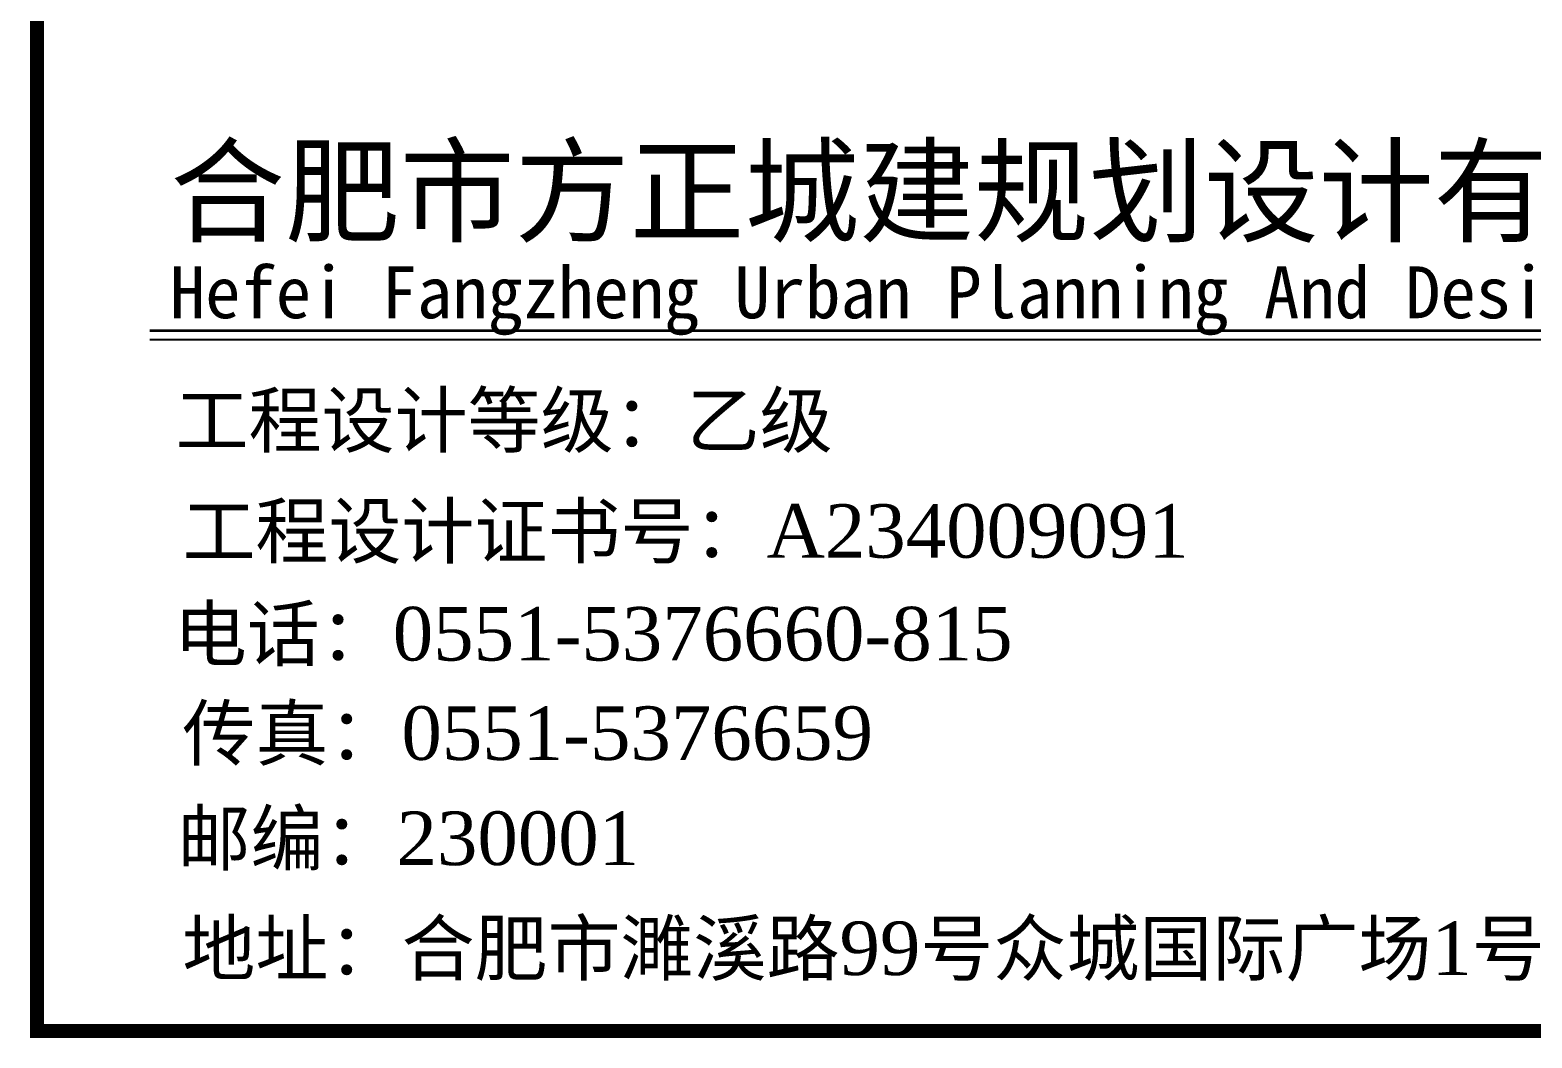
# Model space of a CAD drawing. Extents: x 54907 to 703237, y -798661 to -546661.
# Drawn here: x 246382 to 252036, y -744819 to -741025 of the extents above; entities that cross this region are included whole.
import ezdxf

# ---------------------------------------------------------------- set-up
doc = ezdxf.new("R2010")
doc.units = 0
doc.header["$LTSCALE"] = 1000
doc.header["$MEASUREMENT"] = 0
doc.layers.add('PUB_TEXT', color=7, linetype='Continuous')
doc.layers.add('PUB_TITLE', color=4, linetype='Continuous')
doc.styles.add('-黑体', font='simhei.ttf', dxfattribs={"width": 0.7})
doc.styles.add('GHF', font='times.ttf')

msp = doc.modelspace()

# ---------------------------------------------------------------- linework, layer by layer
at = {"color": 4, "lineweight": 35}
msp.add_line((246833.3, -742155.7), (253855.5, -742155.7), dxfattribs=at)
at = {"color": 4, "lineweight": -2}
msp.add_line((246833.3, -742189.4), (253855.5, -742189.4), dxfattribs=at)
at = {"layer": 'PUB_TITLE', "color": 4, "const_width": 52.8}
msp.add_lwpolyline([(246408.6, -744792.1), (254256.6, -744792.1), (254256.6, -737161.4), (246408.6, -737161.4)], close=True, dxfattribs=at)

# ---------------------------------------------------------------- texts
at = {"layer": 'PUB_TEXT'}
for s, height, style, p in [('合肥市方正城建规划设计有限公司', 317.027, '-黑体', (246909.1, -741789.5)), ('Hefei Fangzheng Urban Planning And Design Co.,Ltd', 195.289, '-黑体', (246908.6, -742109.3)), ('工程设计等级：乙级', 201.49, 'GHF', (246929.8, -742593.8)), ('工程设计证书号：A234009091', 201.486, 'GHF', (246955.7, -743010.8)), ('电话：0551-5376660-815', 201.486, 'GHF', (246923.2, -743397.7)), ('传真：0551-5376659', 201.486, 'GHF', (246955.7, -743771.7)), ('邮编：230001', 201.49, 'GHF', (246937.3, -744167.6)), ('地址：合肥市濉溪路99号众城国际广场1号楼16层', 201.486, 'GHF', (246955.7, -744581.4))]:
    msp.add_text(s, height=height, dxfattribs=dict(at, style=style)).set_placement(p)

doc.saveas('drawing.dxf')
